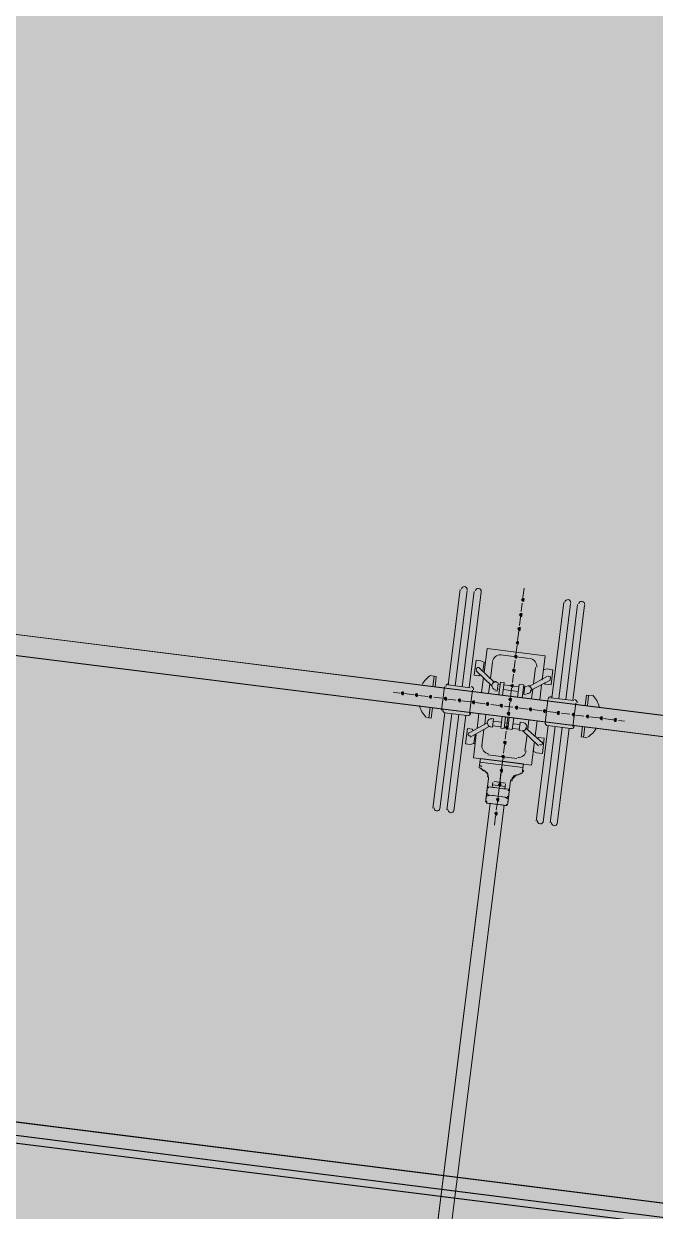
# Model space of a CAD drawing. Header units: metres. Extents: x -4 to 509425, y 7549 to 4732445.
# Drawn here: x 476039.05 to 476043.61, y 4719758.65 to 4719767.23 of the extents above; entities that cross this region are included whole.
import ezdxf

# ---------------------------------------------------------------- set-up
doc = ezdxf.new("R2010")
doc.units = ezdxf.units.M
doc.header["$LTSCALE"] = 0.01
doc.header["$MEASUREMENT"] = 0
doc.layers.get('0').update_dxf_attribs({"lineweight": 0})
doc.layers.add('_SUBESTACIÓN', color=1, linetype='Continuous')
doc.layers.add('SUBESTACION LA VID', color=253, linetype='Continuous')

# ---------------------------------------------------------------- blocks, each defined once
blk = doc.blocks.new('A$Cfff6051d')
at = {"layer": 'SUBESTACION LA VID', "transparency": 33554687}
h = blk.add_hatch(color=256, dxfattribs=at)
h.dxf.hatch_style = 2
h.paths.add_polyline_path([(476042.6636, 4719763.065), (476042.6647, 4719763.0734), (476042.6563, 4719763.0745), (476042.6468, 4719763.0671), (476042.6542, 4719763.0577), (476042.6626, 4719763.0566)])
h = blk.add_hatch(color=256, dxfattribs=at)
h.dxf.hatch_style = 2
h.paths.add_polyline_path([(476042.6499, 4719762.9558), (476042.651, 4719762.9642), (476042.6426, 4719762.9653), (476042.6331, 4719762.9579), (476042.6405, 4719762.9485), (476042.6489, 4719762.9474)])
h = blk.add_hatch(color=256, dxfattribs=at)
h.dxf.hatch_style = 2
h.paths.add_polyline_path([(476042.6373, 4719762.855), (476042.6383, 4719762.8634), (476042.6299, 4719762.8645), (476042.6205, 4719762.8571), (476042.6278, 4719762.8477), (476042.6362, 4719762.8466)])
h = blk.add_hatch(color=256, dxfattribs=at)
h.dxf.hatch_style = 2
h.paths.add_polyline_path([(476042.6246, 4719762.7542), (476042.6257, 4719762.7626), (476042.6173, 4719762.7637), (476042.6078, 4719762.7563), (476042.6152, 4719762.7469), (476042.6236, 4719762.7458)])
h = blk.add_hatch(color=256, dxfattribs=at)
h.dxf.hatch_style = 2
h.paths.add_polyline_path([(476042.612, 4719762.6534), (476042.6131, 4719762.6618), (476042.6047, 4719762.6629), (476042.5952, 4719762.6555), (476042.6026, 4719762.6461), (476042.611, 4719762.645)])
h = blk.add_hatch(color=256, dxfattribs=at)
h.dxf.hatch_style = 2
h.paths.add_polyline_path([(476042.5994, 4719762.5526), (476042.6004, 4719762.561), (476042.592, 4719762.562), (476042.5826, 4719762.5547), (476042.5899, 4719762.5452), (476042.5983, 4719762.5442)])
h = blk.add_hatch(color=256, dxfattribs=at)
h.dxf.hatch_style = 2
h.paths.add_polyline_path([(476041.7939, 4719762.3891), (476041.7949, 4719762.3975), (476041.7865, 4719762.3985), (476041.7771, 4719762.3912), (476041.7844, 4719762.3817), (476041.7928, 4719762.3807)])
h = blk.add_hatch(color=256, dxfattribs=at)
h.dxf.hatch_style = 2
h.paths.add_polyline_path([(476041.8947, 4719762.3764), (476041.8958, 4719762.3848), (476041.8874, 4719762.3859), (476041.8779, 4719762.3785), (476041.8852, 4719762.3691), (476041.8936, 4719762.368)])
h = blk.add_hatch(color=256, dxfattribs=at)
h.dxf.hatch_style = 2
h.paths.add_polyline_path([(476042.5857, 4719762.4434), (476042.5867, 4719762.4518), (476042.5783, 4719762.4528), (476042.5689, 4719762.4455), (476042.5762, 4719762.436), (476042.5846, 4719762.435)])
h = blk.add_hatch(color=256, dxfattribs=at)
h.dxf.hatch_style = 2
h.paths.add_polyline_path([(476041.9955, 4719762.3638), (476041.9966, 4719762.3722), (476041.9882, 4719762.3733), (476041.9787, 4719762.3659), (476041.986, 4719762.3565), (476041.9944, 4719762.3554)])
h = blk.add_hatch(color=256, dxfattribs=at)
h.dxf.hatch_style = 2
h.paths.add_polyline_path([(476042.1047, 4719762.3501), (476042.1058, 4719762.3585), (476042.0974, 4719762.3596), (476042.0879, 4719762.3522), (476042.0953, 4719762.3428), (476042.1037, 4719762.3417)])
h = blk.add_hatch(color=256, dxfattribs=at)
h.dxf.hatch_style = 2
h.paths.add_polyline_path([(476042.2055, 4719762.3375), (476042.2066, 4719762.3459), (476042.1982, 4719762.3469), (476042.1887, 4719762.3396), (476042.1961, 4719762.3301), (476042.2045, 4719762.3291)])
h = blk.add_hatch(color=256, dxfattribs=at)
h.dxf.hatch_style = 2
h.paths.add_polyline_path([(476042.3063, 4719762.3248), (476042.3074, 4719762.3332), (476042.299, 4719762.3343), (476042.2895, 4719762.3269), (476042.2969, 4719762.3175), (476042.3053, 4719762.3164)])
h = blk.add_hatch(color=256, dxfattribs=at)
h.dxf.hatch_style = 2
h.paths.add_polyline_path([(476042.4071, 4719762.3122), (476042.4082, 4719762.3206), (476042.3998, 4719762.3217), (476042.3903, 4719762.3143), (476042.3977, 4719762.3049), (476042.4061, 4719762.3038)])
h = blk.add_hatch(color=256, dxfattribs=at)
h.dxf.hatch_style = 2
h.paths.add_polyline_path([(476042.5079, 4719762.2996), (476042.509, 4719762.308), (476042.5006, 4719762.309), (476042.4911, 4719762.3017), (476042.4985, 4719762.2922), (476042.5069, 4719762.2912)])
h = blk.add_hatch(color=256, dxfattribs=at)
h.dxf.hatch_style = 2
h.paths.add_polyline_path([(476042.573, 4719762.3426), (476042.5741, 4719762.351), (476042.5657, 4719762.352), (476042.5562, 4719762.3447), (476042.5636, 4719762.3352), (476042.572, 4719762.3342)])
h = blk.add_hatch(color=256, dxfattribs=at)
h.dxf.hatch_style = 2
h.paths.add_polyline_path([(476042.6171, 4719762.2859), (476042.6182, 4719762.2943), (476042.6098, 4719762.2953), (476042.6003, 4719762.288), (476042.6077, 4719762.2785), (476042.6161, 4719762.2775)])
h = blk.add_hatch(color=256, dxfattribs=at)
h.dxf.hatch_style = 2
h.paths.add_polyline_path([(476042.5604, 4719762.2418), (476042.5615, 4719762.2502), (476042.5531, 4719762.2512), (476042.5436, 4719762.2439), (476042.551, 4719762.2344), (476042.5594, 4719762.2334)])
h = blk.add_hatch(color=256, dxfattribs=at)
h.dxf.hatch_style = 2
h.paths.add_polyline_path([(476042.7179, 4719762.2732), (476042.719, 4719762.2816), (476042.7106, 4719762.2827), (476042.7011, 4719762.2753), (476042.7085, 4719762.2659), (476042.7169, 4719762.2648)])
h = blk.add_hatch(color=256, dxfattribs=at)
h.dxf.hatch_style = 2
h.paths.add_polyline_path([(476042.8187, 4719762.2606), (476042.8198, 4719762.269), (476042.8114, 4719762.27), (476042.8019, 4719762.2627), (476042.8093, 4719762.2532), (476042.8177, 4719762.2522)])
h = blk.add_hatch(color=256, dxfattribs=at)
h.dxf.hatch_style = 2
h.paths.add_polyline_path([(476042.9195, 4719762.248), (476042.9206, 4719762.2564), (476042.9122, 4719762.2574), (476042.9027, 4719762.2501), (476042.9101, 4719762.2406), (476042.9185, 4719762.2396)])
h = blk.add_hatch(color=256, dxfattribs=at)
h.dxf.hatch_style = 2
h.paths.add_polyline_path([(476043.0287, 4719762.2343), (476043.0298, 4719762.2427), (476043.0214, 4719762.2437), (476043.0119, 4719762.2364), (476043.0193, 4719762.2269), (476043.0277, 4719762.2259)])
h = blk.add_hatch(color=256, dxfattribs=at)
h.dxf.hatch_style = 2
h.paths.add_polyline_path([(476043.1296, 4719762.2216), (476043.1306, 4719762.23), (476043.1222, 4719762.2311), (476043.1127, 4719762.2237), (476043.1201, 4719762.2143), (476043.1285, 4719762.2132)])
h = blk.add_hatch(color=256, dxfattribs=at)
h.dxf.hatch_style = 2
h.paths.add_polyline_path([(476043.2304, 4719762.209), (476043.2314, 4719762.2174), (476043.223, 4719762.2184), (476043.2136, 4719762.2111), (476043.2209, 4719762.2016), (476043.2293, 4719762.2006)])
h = blk.add_hatch(color=256, dxfattribs=at)
h.dxf.hatch_style = 2
h.paths.add_polyline_path([(476042.5478, 4719762.141), (476042.5488, 4719762.1494), (476042.5404, 4719762.1504), (476042.531, 4719762.1431), (476042.5383, 4719762.1336), (476042.5467, 4719762.1326)])
h = blk.add_hatch(color=256, dxfattribs=at)
h.dxf.hatch_style = 2
h.paths.add_polyline_path([(476043.3312, 4719762.1964), (476043.3322, 4719762.2048), (476043.3238, 4719762.2058), (476043.3144, 4719762.1985), (476043.3217, 4719762.189), (476043.3301, 4719762.188)])
h = blk.add_hatch(color=256, dxfattribs=at)
h.dxf.hatch_style = 2
h.paths.add_polyline_path([(476042.5341, 4719762.0318), (476042.5351, 4719762.0402), (476042.5267, 4719762.0412), (476042.5173, 4719762.0339), (476042.5246, 4719762.0244), (476042.533, 4719762.0234)])
h = blk.add_hatch(color=256, dxfattribs=at)
h.dxf.hatch_style = 2
h.paths.add_polyline_path([(476042.5214, 4719761.931), (476042.5225, 4719761.9394), (476042.5141, 4719761.9404), (476042.5046, 4719761.9331), (476042.512, 4719761.9236), (476042.5204, 4719761.9226)])
h = blk.add_hatch(color=256, dxfattribs=at)
h.dxf.hatch_style = 2
h.paths.add_polyline_path([(476042.5088, 4719761.8302), (476042.5099, 4719761.8386), (476042.5015, 4719761.8396), (476042.492, 4719761.8323), (476042.4994, 4719761.8228), (476042.5078, 4719761.8218)])
h = blk.add_hatch(color=256, dxfattribs=at)
h.dxf.hatch_style = 2
h.paths.add_polyline_path([(476042.4962, 4719761.7294), (476042.4972, 4719761.7378), (476042.4888, 4719761.7388), (476042.4794, 4719761.7315), (476042.4867, 4719761.722), (476042.4951, 4719761.721)])
h = blk.add_hatch(color=256, dxfattribs=at)
h.dxf.hatch_style = 2
h.paths.add_polyline_path([(476042.4825, 4719761.6202), (476042.4835, 4719761.6286), (476042.4751, 4719761.6296), (476042.4657, 4719761.6223), (476042.473, 4719761.6128), (476042.4814, 4719761.6118)])
h = blk.add_hatch(color=256, dxfattribs=at)
h.dxf.hatch_style = 2
h.paths.add_polyline_path([(476042.4698, 4719761.5194), (476042.4709, 4719761.5278), (476042.4625, 4719761.5288), (476042.453, 4719761.5215), (476042.4604, 4719761.512), (476042.4688, 4719761.511)])
at = {"layer": 'SUBESTACION LA VID', "lineweight": 15}
for p, q in [((476073.0778, 4719758.5438), (475977.8264, 4719770.4854)), ((476073.0589, 4719758.3926), (475977.8075, 4719770.3342)), ((476072.6429, 4719755.0745), (475976.8959, 4719767.0782)), ((476072.6239, 4719754.9233), (475976.8769, 4719766.927)), ((476042.2037, 4719763.1397), (476042.1173, 4719762.4509)), ((476042.1677, 4719762.4446), (476042.2541, 4719763.1334)), ((476042.3045, 4719763.1271), (476042.2181, 4719762.4383)), ((476042.2685, 4719762.432), (476042.3549, 4719763.1208)), ((476042.6573, 4719763.0829), (476042.6657, 4719763.1501)), ((476042.6447, 4719762.9821), (476042.6521, 4719763.0409)), ((476042.865, 4719762.3572), (476042.9513, 4719763.046)), ((476043.0017, 4719763.0397), (476042.9154, 4719762.3509)), ((476042.9658, 4719762.3446), (476043.0521, 4719763.0334)), ((476043.1025, 4719763.0271), (476043.0162, 4719762.3382)), ((476042.632, 4719762.8813), (476042.6394, 4719762.9401)), ((476042.6184, 4719762.7721), (476042.6268, 4719762.8393)), ((476042.6057, 4719762.6713), (476042.6141, 4719762.7385)), ((476042.3978, 4719762.7144), (476042.3757, 4719762.538)), ((476042.8178, 4719762.6617), (476042.3978, 4719762.7144)), ((476042.7044, 4719762.6418), (476042.4944, 4719762.6681)), ((476042.8178, 4719762.6617), (476042.7957, 4719762.4853)), ((476042.318, 4719762.5538), (476042.4324, 4719762.4456)), ((476042.3379, 4719762.5768), (476042.4523, 4719762.4686)), ((476042.4366, 4719762.6157), (476042.4219, 4719762.4981)), ((476042.5931, 4719762.5704), (476042.6005, 4719762.6293)), ((476042.7474, 4719762.5767), (476042.7327, 4719762.4591)), ((476042.0145, 4719762.515), (476041.9977, 4719762.5171)), ((476042.0313, 4719762.5129), (476042.0218, 4719762.4373)), ((476042.3715, 4719762.5044), (476042.3578, 4719762.3952)), ((476042.4838, 4719762.3794), (476042.4954, 4719762.4718)), ((476042.5206, 4719762.4686), (476042.4954, 4719762.4718)), ((476042.509, 4719762.3762), (476042.5206, 4719762.4686)), ((476042.5804, 4719762.4696), (476042.5878, 4719762.5284)), ((476042.8335, 4719762.5147), (476042.6959, 4719762.4381)), ((476042.8556, 4719762.4863), (476042.7096, 4719762.4108)), ((476041.7687, 4719762.3922), (476041.7183, 4719762.3986)), ((476041.8695, 4719762.3796), (476041.8023, 4719762.388)), ((476042.089, 4719762.4289), (476041.8706, 4719762.4563)), ((476042.09, 4719762.4373), (476042.069, 4719762.2693)), ((476042.2769, 4719762.4309), (476042.1173, 4719762.4509)), ((476042.2706, 4719762.244), (476042.2916, 4719762.412)), ((476042.8366, 4719762.3351), (476042.2906, 4719762.4036)), ((476042.4166, 4719762.4561), (476042.4082, 4719762.3889)), ((476042.4891, 4719762.4214), (476042.4723, 4719762.4235)), ((476042.4933, 4719762.455), (476042.4765, 4719762.4571)), ((476042.6235, 4719762.4045), (476042.5143, 4719762.4182)), ((476042.6277, 4719762.4381), (476042.5185, 4719762.4518)), ((476042.5668, 4719762.3604), (476042.5752, 4719762.4276)), ((476042.6182, 4719762.3625), (476042.6298, 4719762.4549)), ((476042.6634, 4719762.4507), (476042.6298, 4719762.4549)), ((476042.6518, 4719762.3583), (476042.6634, 4719762.4507)), ((476042.6655, 4719762.3993), (476042.6571, 4719762.4003)), ((476042.6697, 4719762.4329), (476042.6613, 4719762.4339)), ((476042.6875, 4719762.4392), (476042.6707, 4719762.4413)), ((476042.7274, 4719762.4171), (476042.719, 4719762.3499)), ((476042.7915, 4719762.4517), (476042.7778, 4719762.3425)), ((476042.07, 4719762.2777), (476041.8516, 4719762.3051)), ((476041.9703, 4719762.367), (476041.9031, 4719762.3754)), ((476042.0711, 4719762.3543), (476042.0123, 4719762.3617)), ((476042.1719, 4719762.3417), (476042.1131, 4719762.3491)), ((476042.2811, 4719762.328), (476042.2139, 4719762.3364)), ((476042.3819, 4719762.3154), (476042.3147, 4719762.3238)), ((476042.4827, 4719762.3027), (476042.4239, 4719762.3101)), ((476042.5835, 4719762.2901), (476042.5247, 4719762.2975)), ((476042.5541, 4719762.2596), (476042.5625, 4719762.3268)), ((476042.8166, 4719762.1755), (476042.8377, 4719762.3435)), ((476042.8566, 4719762.3582), (476043.0246, 4719762.3372)), ((476043.0393, 4719762.3183), (476043.0182, 4719762.1503)), ((476043.0382, 4719762.3099), (476043.2566, 4719762.2825)), ((476043.1149, 4719762.377), (476043.1054, 4719762.3014)), ((476043.1317, 4719762.3749), (476043.1569, 4719762.3718)), ((476041.9597, 4719762.2147), (476041.9765, 4719762.2126)), ((476042.0057, 4719761.5605), (476042.0921, 4719762.2493)), ((476042.1425, 4719762.243), (476042.0561, 4719761.5542)), ((476042.2517, 4719762.2293), (476042.0921, 4719762.2493)), ((476042.1065, 4719761.5478), (476042.1929, 4719762.2367)), ((476042.2433, 4719762.2304), (476042.1569, 4719761.5415)), ((476042.8177, 4719762.1839), (476042.2716, 4719762.2524)), ((476042.3388, 4719762.244), (476042.3251, 4719762.1348)), ((476042.3892, 4719762.2377), (476042.3808, 4719762.1704)), ((476042.5068, 4719762.2229), (476042.4963, 4719762.1389)), ((476042.532, 4719762.2197), (476042.5215, 4719762.1357)), ((476042.5415, 4719762.1588), (476042.5488, 4719762.2176)), ((476042.5572, 4719762.2166), (476042.5467, 4719762.1326)), ((476042.5908, 4719762.2124), (476042.5803, 4719762.1284)), ((476042.6927, 4719762.2764), (476042.6255, 4719762.2848)), ((476042.7935, 4719762.2638), (476042.7263, 4719762.2722)), ((476042.8943, 4719762.2511), (476042.8355, 4719762.2585)), ((476042.9951, 4719762.2385), (476042.9363, 4719762.2458)), ((476043.0959, 4719762.2258), (476043.0371, 4719762.2332)), ((476043.2052, 4719762.2121), (476043.138, 4719762.2206)), ((476042.2611, 4719762.1001), (476042.3987, 4719762.1767)), ((476042.2747, 4719762.0728), (476042.4123, 4719762.1494)), ((476042.3755, 4719762.1284), (476042.3608, 4719762.0108)), ((476042.4974, 4719762.1473), (476042.4386, 4719762.1547)), ((476042.5016, 4719762.1809), (476042.4428, 4719762.1883)), ((476042.5215, 4719762.1357), (476042.4963, 4719762.1389)), ((476042.5478, 4719762.141), (476042.5226, 4719762.1441)), ((476042.552, 4719762.1746), (476042.5268, 4719762.1777)), ((476042.5803, 4719762.1284), (476042.5467, 4719762.1326)), ((476042.6318, 4719762.1304), (476042.5814, 4719762.1368)), ((476042.636, 4719762.164), (476042.5856, 4719762.1704)), ((476042.7987, 4719762.0327), (476042.6759, 4719762.142)), ((476042.7001, 4719762.1987), (476042.6916, 4719762.1315)), ((476042.7589, 4719762.1913), (476042.7452, 4719762.0821)), ((476042.8397, 4719762.1556), (476042.7533, 4719761.4668)), ((476042.8037, 4719761.4604), (476042.8901, 4719762.1493)), ((476042.8313, 4719762.1566), (476042.9993, 4719762.1356)), ((476042.9405, 4719762.1429), (476042.8541, 4719761.4541)), ((476042.9045, 4719761.4478), (476042.9909, 4719762.1366)), ((476043.0193, 4719762.1587), (476043.2377, 4719762.1313)), ((476043.306, 4719762.1995), (476043.2388, 4719762.2079)), ((476043.39, 4719762.189), (476043.348, 4719762.1942)), ((476042.3199, 4719762.0928), (476042.2988, 4719761.9248)), ((476042.5288, 4719762.058), (476042.5362, 4719762.1168)), ((476042.6475, 4719762.1199), (476042.6307, 4719762.122)), ((476042.7703, 4719762.0107), (476042.6559, 4719762.1189)), ((476042.6864, 4719762.0895), (476042.6716, 4719761.9719)), ((476042.7399, 4719762.0401), (476042.7188, 4719761.8721)), ((476043.119, 4719762.0694), (476043.0938, 4719762.0725)), ((476042.5162, 4719761.9572), (476042.5236, 4719762.016)), ((476042.7188, 4719761.8721), (476042.2988, 4719761.9248)), ((476042.6569, 4719761.8543), (476042.3461, 4719761.8932)), ((476042.6138, 4719761.9194), (476042.4038, 4719761.9457)), ((476042.5025, 4719761.848), (476042.5109, 4719761.9152)), ((476042.3492, 4719761.8502), (476042.3723, 4719761.8302)), ((476042.4899, 4719761.7472), (476042.4983, 4719761.8144)), ((476042.6159, 4719761.7997), (476042.6432, 4719761.8133)), ((476042.408, 4719761.7746), (476042.3964, 4719761.6821)), ((476042.4384, 4719761.7451), (476042.4363, 4719761.7283)), ((476042.4468, 4719761.7441), (476042.4468, 4719761.7441)), ((476042.5319, 4719761.742), (476042.4479, 4719761.7525)), ((476042.4772, 4719761.6464), (476042.4846, 4719761.7052)), ((476042.5287, 4719761.7168), (476042.5308, 4719761.7336)), ((476042.556, 4719761.6621), (476042.5676, 4719761.7545)), ((476042.389, 4719761.6233), (476042.3964, 4719761.6821)), ((476042.556, 4719761.6621), (476042.5486, 4719761.6033)), ((476041.6823, 4719755.7137), (476042.4195, 4719761.5939)), ((476041.7831, 4719755.7011), (476042.5203, 4719761.5813)), ((476042.4646, 4719761.5456), (476042.472, 4719761.6044)), ((476042.4509, 4719761.4364), (476042.4593, 4719761.5036))]:
    blk.add_line(p, q, dxfattribs=at)
for points in [[(476073.0589, 4719758.3926), (476073.0778, 4719758.5438), (475977.8264, 4719770.4854), (475977.8075, 4719770.3342), (476073.0589, 4719758.3926)], [(476072.6239, 4719754.9233), (476072.6429, 4719755.0745), (475976.8959, 4719767.0782), (475976.8769, 4719766.927), (476072.6239, 4719754.9233)], [(476042.3053, 4719762.5212), (476042.319, 4719762.6304), (476042.3526, 4719762.6262), (476042.3768, 4719762.6146)], [(476042.3852, 4719762.6136), (476042.3768, 4719762.6146), (476042.3684, 4719762.5474)], [(476042.8104, 4719762.4664), (476042.8178, 4719762.457), (476042.8598, 4719762.4517), (476042.8734, 4719762.5609), (476042.8314, 4719762.5662), (476042.8052, 4719762.5609), (476042.7968, 4719762.4937)], [(476042.005, 4719762.4394), (476042.0145, 4719762.515), (476042.0313, 4719762.5129)], [(476042.3053, 4719762.5212), (476042.3389, 4719762.517), (476042.3484, 4719762.5243)], [(476042.4534, 4719762.4088), (476042.4702, 4719762.4067), (476042.4775, 4719762.4655), (476042.4607, 4719762.4676)], [(476042.6802, 4719762.3804), (476042.6634, 4719762.3825), (476042.6707, 4719762.4413)], [(476043.1222, 4719762.2993), (476043.1317, 4719762.3749), (476043.1149, 4719762.377)], [(476042.0028, 4719762.2861), (476041.9933, 4719762.2105), (476041.9765, 4719762.2126), (476041.986, 4719762.2882)], [(476042.2569, 4719762.1348), (476042.2432, 4719762.0256), (476042.2768, 4719762.0214), (476042.3031, 4719762.0266)], [(476042.2569, 4719762.1348), (476042.2905, 4719762.1306), (476042.2978, 4719762.1211)], [(476042.4281, 4719762.2072), (476042.4449, 4719762.2051), (476042.4375, 4719762.1463), (476042.4207, 4719762.1484)], [(476042.6549, 4719762.1788), (476042.6381, 4719762.1809), (476042.6307, 4719762.122)], [(476043.0865, 4719762.1502), (476043.077, 4719762.0746), (476043.0938, 4719762.0725), (476043.1033, 4719762.1481)], [(476042.3115, 4719762.0256), (476042.3031, 4719762.0266), (476042.3115, 4719762.0938)], [(476042.7599, 4719762.0632), (476042.7693, 4719762.0705), (476042.8113, 4719762.0653), (476042.7976, 4719761.9561), (476042.7556, 4719761.9613), (476042.7315, 4719761.9729), (476042.7399, 4719762.0401)], [(476042.3429, 4719761.868), (476042.3492, 4719761.9184), (476042.5088, 4719761.8984), (476042.4699, 4719761.5876), (476042.4363, 4719761.5918), (476042.4195, 4719761.5939), (476042.4111, 4719761.595), (476042.4027, 4719761.596), (476042.3943, 4719761.5971), (476042.3953, 4719761.6055), (476042.388, 4719761.6149), (476042.389, 4719761.6233), (476042.3901, 4719761.6317), (476042.3964, 4719761.6821), (476042.408, 4719761.7746), (476042.409, 4719761.783), (476042.4017, 4719761.7924), (476042.4027, 4719761.8008), (476042.4038, 4719761.8092), (476042.3964, 4719761.8187), (476042.388, 4719761.8197), (476042.3807, 4719761.8292), (476042.3723, 4719761.8302), (476042.3649, 4719761.8397), (476042.3492, 4719761.8502), (476042.3408, 4719761.8512), (476042.3418, 4719761.8596), (476042.3429, 4719761.868)], [(476042.6537, 4719761.8291), (476042.6569, 4719761.8543), (476042.66, 4719761.8795), (476042.3492, 4719761.9184), (476042.3461, 4719761.8932), (476042.3429, 4719761.868)], [(476042.6537, 4719761.8291), (476042.66, 4719761.8795), (476042.5088, 4719761.8984), (476042.4699, 4719761.5876), (476042.4951, 4719761.5845), (476042.5035, 4719761.5834), (476042.5119, 4719761.5823), (476042.5203, 4719761.5813), (476042.5287, 4719761.5802), (476042.5371, 4719761.5792), (476042.5465, 4719761.5865), (476042.5476, 4719761.5949), (476042.5486, 4719761.6033), (476042.5497, 4719761.6117), (476042.556, 4719761.6621), (476042.5676, 4719761.7545), (476042.5686, 4719761.7629), (476042.5781, 4719761.7703), (476042.5791, 4719761.7787), (476042.5886, 4719761.786), (476042.5896, 4719761.7944), (476042.598, 4719761.7934), (476042.6075, 4719761.8007), (476042.6159, 4719761.7997), (476042.6338, 4719761.806), (476042.6432, 4719761.8133), (476042.6516, 4719761.8123), (476042.6527, 4719761.8207), (476042.6537, 4719761.8291)], [(476042.4846, 4719761.7052), (476042.5098, 4719761.7021), (476042.5182, 4719761.701), (476042.535, 4719761.6989), (476042.5518, 4719761.6968), (476042.5508, 4719761.6884), (476042.5592, 4719761.6873), (476042.5581, 4719761.6789), (476042.557, 4719761.6705), (476042.556, 4719761.6621), (476042.5549, 4719761.6537), (476042.5539, 4719761.6453), (476042.5455, 4719761.6464), (476042.5444, 4719761.638), (476042.5276, 4719761.6401), (476042.5108, 4719761.6422), (476042.5024, 4719761.6433), (476042.4772, 4719761.6464), (476042.4436, 4719761.6506), (476042.4352, 4719761.6517), (476042.4184, 4719761.6538), (476042.4016, 4719761.6559), (476042.4027, 4719761.6643), (476042.3943, 4719761.6653), (476042.3953, 4719761.6737), (476042.3964, 4719761.6821), (476042.3974, 4719761.6905), (476042.3985, 4719761.6989), (476042.3995, 4719761.7073), (476042.4079, 4719761.7063), (476042.409, 4719761.7147), (476042.4258, 4719761.7126), (476042.4426, 4719761.7105), (476042.451, 4719761.7094), (476042.4846, 4719761.7052)], [(476042.5266, 4719761.7), (476042.5287, 4719761.7168), (476042.4363, 4719761.7283), (476042.4342, 4719761.7115)], [(476042.389, 4719761.6233), (476042.3901, 4719761.6317), (476042.3911, 4719761.6401), (476042.3922, 4719761.6485), (476042.4006, 4719761.6475), (476042.4184, 4719761.6538), (476042.4352, 4719761.6517), (476042.4436, 4719761.6506), (476042.4772, 4719761.6464), (476042.5024, 4719761.6433), (476042.5108, 4719761.6422), (476042.5276, 4719761.6401), (476042.5434, 4719761.6296), (476042.5518, 4719761.6285), (476042.5507, 4719761.6201), (476042.5497, 4719761.6117), (476042.5486, 4719761.6033), (476042.5476, 4719761.5949), (476042.5465, 4719761.5865), (476042.5381, 4719761.5876), (476042.5371, 4719761.5792), (476042.5203, 4719761.5813), (476042.5035, 4719761.5834), (476042.4951, 4719761.5845), (476042.4699, 4719761.5876), (476042.4363, 4719761.5918), (476042.4279, 4719761.5929), (476042.4111, 4719761.595), (476042.3943, 4719761.5971), (476042.3953, 4719761.6055), (476042.3869, 4719761.6065), (476042.388, 4719761.6149), (476042.389, 4719761.6233)], [(476041.6823, 4719755.7137), (476041.7831, 4719755.7011), (476042.5203, 4719761.5813), (476042.4195, 4719761.5939), (476041.6823, 4719755.7137)]]:
    blk.add_lwpolyline(points, dxfattribs=at)
at = {"layer": 'SUBESTACION LA VID'}
for points in [[(476042.6636, 4719763.065), (476042.6647, 4719763.0734), (476042.6563, 4719763.0745), (476042.6468, 4719763.0671), (476042.6542, 4719763.0577), (476042.6626, 4719763.0566)], [(476042.6499, 4719762.9558), (476042.651, 4719762.9642), (476042.6426, 4719762.9653), (476042.6331, 4719762.9579), (476042.6405, 4719762.9485), (476042.6489, 4719762.9474)], [(476042.6373, 4719762.855), (476042.6383, 4719762.8634), (476042.6299, 4719762.8645), (476042.6205, 4719762.8571), (476042.6278, 4719762.8477), (476042.6362, 4719762.8466)], [(476042.6246, 4719762.7542), (476042.6257, 4719762.7626), (476042.6173, 4719762.7637), (476042.6078, 4719762.7563), (476042.6152, 4719762.7469), (476042.6236, 4719762.7458)], [(476042.612, 4719762.6534), (476042.6131, 4719762.6618), (476042.6047, 4719762.6629), (476042.5952, 4719762.6555), (476042.6026, 4719762.6461), (476042.611, 4719762.645)], [(476042.5994, 4719762.5526), (476042.6004, 4719762.561), (476042.592, 4719762.562), (476042.5826, 4719762.5547), (476042.5899, 4719762.5452), (476042.5983, 4719762.5442)], [(476041.7939, 4719762.3891), (476041.7949, 4719762.3975), (476041.7865, 4719762.3985), (476041.7771, 4719762.3912), (476041.7844, 4719762.3817), (476041.7928, 4719762.3807)], [(476041.8947, 4719762.3764), (476041.8958, 4719762.3848), (476041.8874, 4719762.3859), (476041.8779, 4719762.3785), (476041.8852, 4719762.3691), (476041.8936, 4719762.368)], [(476042.5857, 4719762.4434), (476042.5867, 4719762.4518), (476042.5783, 4719762.4528), (476042.5689, 4719762.4455), (476042.5762, 4719762.436), (476042.5846, 4719762.435)], [(476041.9955, 4719762.3638), (476041.9966, 4719762.3722), (476041.9882, 4719762.3733), (476041.9787, 4719762.3659), (476041.986, 4719762.3565), (476041.9944, 4719762.3554)], [(476042.1047, 4719762.3501), (476042.1058, 4719762.3585), (476042.0974, 4719762.3596), (476042.0879, 4719762.3522), (476042.0953, 4719762.3428), (476042.1037, 4719762.3417)], [(476042.2055, 4719762.3375), (476042.2066, 4719762.3459), (476042.1982, 4719762.3469), (476042.1887, 4719762.3396), (476042.1961, 4719762.3301), (476042.2045, 4719762.3291)], [(476042.3063, 4719762.3248), (476042.3074, 4719762.3332), (476042.299, 4719762.3343), (476042.2895, 4719762.3269), (476042.2969, 4719762.3175), (476042.3053, 4719762.3164)], [(476042.4071, 4719762.3122), (476042.4082, 4719762.3206), (476042.3998, 4719762.3217), (476042.3903, 4719762.3143), (476042.3977, 4719762.3049), (476042.4061, 4719762.3038)], [(476042.5079, 4719762.2996), (476042.509, 4719762.308), (476042.5006, 4719762.309), (476042.4911, 4719762.3017), (476042.4985, 4719762.2922), (476042.5069, 4719762.2912)], [(476042.573, 4719762.3426), (476042.5741, 4719762.351), (476042.5657, 4719762.352), (476042.5562, 4719762.3447), (476042.5636, 4719762.3352), (476042.572, 4719762.3342)], [(476042.6171, 4719762.2859), (476042.6182, 4719762.2943), (476042.6098, 4719762.2953), (476042.6003, 4719762.288), (476042.6077, 4719762.2785), (476042.6161, 4719762.2775)], [(476042.5604, 4719762.2418), (476042.5615, 4719762.2502), (476042.5531, 4719762.2512), (476042.5436, 4719762.2439), (476042.551, 4719762.2344), (476042.5594, 4719762.2334)], [(476042.7179, 4719762.2732), (476042.719, 4719762.2816), (476042.7106, 4719762.2827), (476042.7011, 4719762.2753), (476042.7085, 4719762.2659), (476042.7169, 4719762.2648)], [(476042.8187, 4719762.2606), (476042.8198, 4719762.269), (476042.8114, 4719762.27), (476042.8019, 4719762.2627), (476042.8093, 4719762.2532), (476042.8177, 4719762.2522)], [(476042.9195, 4719762.248), (476042.9206, 4719762.2564), (476042.9122, 4719762.2574), (476042.9027, 4719762.2501), (476042.9101, 4719762.2406), (476042.9185, 4719762.2396)], [(476043.0287, 4719762.2343), (476043.0298, 4719762.2427), (476043.0214, 4719762.2437), (476043.0119, 4719762.2364), (476043.0193, 4719762.2269), (476043.0277, 4719762.2259)], [(476043.1296, 4719762.2216), (476043.1306, 4719762.23), (476043.1222, 4719762.2311), (476043.1127, 4719762.2237), (476043.1201, 4719762.2143), (476043.1285, 4719762.2132)], [(476043.2304, 4719762.209), (476043.2314, 4719762.2174), (476043.223, 4719762.2184), (476043.2136, 4719762.2111), (476043.2209, 4719762.2016), (476043.2293, 4719762.2006)], [(476042.5478, 4719762.141), (476042.5488, 4719762.1494), (476042.5404, 4719762.1504), (476042.531, 4719762.1431), (476042.5383, 4719762.1336), (476042.5467, 4719762.1326)], [(476043.3312, 4719762.1964), (476043.3322, 4719762.2048), (476043.3238, 4719762.2058), (476043.3144, 4719762.1985), (476043.3217, 4719762.189), (476043.3301, 4719762.188)], [(476042.5341, 4719762.0318), (476042.5351, 4719762.0402), (476042.5267, 4719762.0412), (476042.5173, 4719762.0339), (476042.5246, 4719762.0244), (476042.533, 4719762.0234)], [(476042.5214, 4719761.931), (476042.5225, 4719761.9394), (476042.5141, 4719761.9404), (476042.5046, 4719761.9331), (476042.512, 4719761.9236), (476042.5204, 4719761.9226)], [(476042.5088, 4719761.8302), (476042.5099, 4719761.8386), (476042.5015, 4719761.8396), (476042.492, 4719761.8323), (476042.4994, 4719761.8228), (476042.5078, 4719761.8218)], [(476042.4962, 4719761.7294), (476042.4972, 4719761.7378), (476042.4888, 4719761.7388), (476042.4794, 4719761.7315), (476042.4867, 4719761.722), (476042.4951, 4719761.721)], [(476042.4825, 4719761.6202), (476042.4835, 4719761.6286), (476042.4751, 4719761.6296), (476042.4657, 4719761.6223), (476042.473, 4719761.6128), (476042.4814, 4719761.6118)], [(476042.4698, 4719761.5194), (476042.4709, 4719761.5278), (476042.4625, 4719761.5288), (476042.453, 4719761.5215), (476042.4604, 4719761.512), (476042.4688, 4719761.511)]]:
    blk.add_lwpolyline(points, close=True, dxfattribs=at)
at = {"layer": 'SUBESTACION LA VID', "lineweight": 0}
for points in [[(476042.6636, 4719763.065), (476042.6647, 4719763.0734), (476042.6563, 4719763.0745), (476042.6468, 4719763.0671), (476042.6542, 4719763.0577), (476042.6626, 4719763.0566)], [(476042.6499, 4719762.9558), (476042.651, 4719762.9642), (476042.6426, 4719762.9653), (476042.6331, 4719762.9579), (476042.6405, 4719762.9485), (476042.6489, 4719762.9474)], [(476042.6373, 4719762.855), (476042.6383, 4719762.8634), (476042.6299, 4719762.8645), (476042.6205, 4719762.8571), (476042.6278, 4719762.8477), (476042.6362, 4719762.8466)], [(476042.6246, 4719762.7542), (476042.6257, 4719762.7626), (476042.6173, 4719762.7637), (476042.6078, 4719762.7563), (476042.6152, 4719762.7469), (476042.6236, 4719762.7458)], [(476042.612, 4719762.6534), (476042.6131, 4719762.6618), (476042.6047, 4719762.6629), (476042.5952, 4719762.6555), (476042.6026, 4719762.6461), (476042.611, 4719762.645)], [(476042.5994, 4719762.5526), (476042.6004, 4719762.561), (476042.592, 4719762.562), (476042.5826, 4719762.5547), (476042.5899, 4719762.5452), (476042.5983, 4719762.5442)], [(476041.7939, 4719762.3891), (476041.7949, 4719762.3975), (476041.7865, 4719762.3985), (476041.7771, 4719762.3912), (476041.7844, 4719762.3817), (476041.7928, 4719762.3807)], [(476041.8947, 4719762.3764), (476041.8958, 4719762.3848), (476041.8874, 4719762.3859), (476041.8779, 4719762.3785), (476041.8852, 4719762.3691), (476041.8936, 4719762.368)], [(476042.5857, 4719762.4434), (476042.5867, 4719762.4518), (476042.5783, 4719762.4528), (476042.5689, 4719762.4455), (476042.5762, 4719762.436), (476042.5846, 4719762.435)], [(476041.9955, 4719762.3638), (476041.9966, 4719762.3722), (476041.9882, 4719762.3733), (476041.9787, 4719762.3659), (476041.986, 4719762.3565), (476041.9944, 4719762.3554)], [(476042.1047, 4719762.3501), (476042.1058, 4719762.3585), (476042.0974, 4719762.3596), (476042.0879, 4719762.3522), (476042.0953, 4719762.3428), (476042.1037, 4719762.3417)], [(476042.2055, 4719762.3375), (476042.2066, 4719762.3459), (476042.1982, 4719762.3469), (476042.1887, 4719762.3396), (476042.1961, 4719762.3301), (476042.2045, 4719762.3291)], [(476042.3063, 4719762.3248), (476042.3074, 4719762.3332), (476042.299, 4719762.3343), (476042.2895, 4719762.3269), (476042.2969, 4719762.3175), (476042.3053, 4719762.3164)], [(476042.4071, 4719762.3122), (476042.4082, 4719762.3206), (476042.3998, 4719762.3217), (476042.3903, 4719762.3143), (476042.3977, 4719762.3049), (476042.4061, 4719762.3038)], [(476042.5079, 4719762.2996), (476042.509, 4719762.308), (476042.5006, 4719762.309), (476042.4911, 4719762.3017), (476042.4985, 4719762.2922), (476042.5069, 4719762.2912)], [(476042.573, 4719762.3426), (476042.5741, 4719762.351), (476042.5657, 4719762.352), (476042.5562, 4719762.3447), (476042.5636, 4719762.3352), (476042.572, 4719762.3342)], [(476042.6171, 4719762.2859), (476042.6182, 4719762.2943), (476042.6098, 4719762.2953), (476042.6003, 4719762.288), (476042.6077, 4719762.2785), (476042.6161, 4719762.2775)], [(476042.5604, 4719762.2418), (476042.5615, 4719762.2502), (476042.5531, 4719762.2512), (476042.5436, 4719762.2439), (476042.551, 4719762.2344), (476042.5594, 4719762.2334)], [(476042.7179, 4719762.2732), (476042.719, 4719762.2816), (476042.7106, 4719762.2827), (476042.7011, 4719762.2753), (476042.7085, 4719762.2659), (476042.7169, 4719762.2648)], [(476042.8187, 4719762.2606), (476042.8198, 4719762.269), (476042.8114, 4719762.27), (476042.8019, 4719762.2627), (476042.8093, 4719762.2532), (476042.8177, 4719762.2522)], [(476042.9195, 4719762.248), (476042.9206, 4719762.2564), (476042.9122, 4719762.2574), (476042.9027, 4719762.2501), (476042.9101, 4719762.2406), (476042.9185, 4719762.2396)], [(476043.0287, 4719762.2343), (476043.0298, 4719762.2427), (476043.0214, 4719762.2437), (476043.0119, 4719762.2364), (476043.0193, 4719762.2269), (476043.0277, 4719762.2259)], [(476043.1296, 4719762.2216), (476043.1306, 4719762.23), (476043.1222, 4719762.2311), (476043.1127, 4719762.2237), (476043.1201, 4719762.2143), (476043.1285, 4719762.2132)], [(476043.2304, 4719762.209), (476043.2314, 4719762.2174), (476043.223, 4719762.2184), (476043.2136, 4719762.2111), (476043.2209, 4719762.2016), (476043.2293, 4719762.2006)], [(476042.5478, 4719762.141), (476042.5488, 4719762.1494), (476042.5404, 4719762.1504), (476042.531, 4719762.1431), (476042.5383, 4719762.1336), (476042.5467, 4719762.1326)], [(476043.3312, 4719762.1964), (476043.3322, 4719762.2048), (476043.3238, 4719762.2058), (476043.3144, 4719762.1985), (476043.3217, 4719762.189), (476043.3301, 4719762.188)], [(476042.5341, 4719762.0318), (476042.5351, 4719762.0402), (476042.5267, 4719762.0412), (476042.5173, 4719762.0339), (476042.5246, 4719762.0244), (476042.533, 4719762.0234)], [(476042.5214, 4719761.931), (476042.5225, 4719761.9394), (476042.5141, 4719761.9404), (476042.5046, 4719761.9331), (476042.512, 4719761.9236), (476042.5204, 4719761.9226)], [(476042.5088, 4719761.8302), (476042.5099, 4719761.8386), (476042.5015, 4719761.8396), (476042.492, 4719761.8323), (476042.4994, 4719761.8228), (476042.5078, 4719761.8218)], [(476042.4962, 4719761.7294), (476042.4972, 4719761.7378), (476042.4888, 4719761.7388), (476042.4794, 4719761.7315), (476042.4867, 4719761.722), (476042.4951, 4719761.721)], [(476042.4825, 4719761.6202), (476042.4835, 4719761.6286), (476042.4751, 4719761.6296), (476042.4657, 4719761.6223), (476042.473, 4719761.6128), (476042.4814, 4719761.6118)], [(476042.4698, 4719761.5194), (476042.4709, 4719761.5278), (476042.4625, 4719761.5288), (476042.453, 4719761.5215), (476042.4604, 4719761.512), (476042.4688, 4719761.511)]]:
    blk.add_lwpolyline(points, close=True, dxfattribs=at)
blk.add_lwpolyline([(476042.408, 4719761.7746), (476042.3901, 4719761.6317), (476042.389, 4719761.6233), (476042.408, 4719761.7746), (476042.388, 4719761.6149)], dxfattribs=at)
at = {"layer": 'SUBESTACION LA VID'}
for points in [[(475976.8769, 4719766.927), (475976.8769, 4719766.927), (475976.8959, 4719767.0782), (475976.8959, 4719767.0782), (475976.8959, 4719767.0782), (476072.6239, 4719754.9233), (476072.6239, 4719754.9233), (476072.6239, 4719754.9233), (475976.8769, 4719766.927), (475976.8769, 4719766.927)], [(475976.8959, 4719767.0782), (475976.8959, 4719767.0782), (476072.6239, 4719754.9233), (476072.6239, 4719754.9233), (476072.6239, 4719754.9233), (476072.6429, 4719755.0745), (476072.6429, 4719755.0745), (476072.6429, 4719755.0745), (475976.8959, 4719767.0782), (475976.8959, 4719767.0782)]]:
    blk.add_open_spline(points, degree=3, knots=[0, 0, 0, 0, 1, 1, 1, 2, 2, 2, 3, 3, 3, 3], dxfattribs=at)
at = {"layer": 'SUBESTACION LA VID', "lineweight": 0}
for points in [[(475976.8769, 4719766.927), (475976.8769, 4719766.927), (475976.8959, 4719767.0782), (475976.8959, 4719767.0782), (475976.8959, 4719767.0782), (476072.6239, 4719754.9233), (476072.6239, 4719754.9233), (476072.6239, 4719754.9233), (475976.8769, 4719766.927), (475976.8769, 4719766.927)], [(475976.8959, 4719767.0782), (475976.8959, 4719767.0782), (476072.6239, 4719754.9233), (476072.6239, 4719754.9233), (476072.6239, 4719754.9233), (476072.6429, 4719755.0745), (476072.6429, 4719755.0745), (476072.6429, 4719755.0745), (475976.8959, 4719767.0782), (475976.8959, 4719767.0782)]]:
    blk.add_open_spline(points, degree=3, knots=[0, 0, 0, 0, 1, 1, 1, 2, 2, 2, 3, 3, 3, 3], dxfattribs=at)
at = {"layer": 'SUBESTACION LA VID', "lineweight": 15}
for points in [[(476042.2546, 4719763.1376), (476042.2561, 4719763.1492), (476042.2479, 4719763.1598), (476042.2363, 4719763.1613), (476042.2247, 4719763.1627), (476042.2141, 4719763.1545), (476042.2126, 4719763.1429)], [(476042.3554, 4719763.125), (476042.3569, 4719763.1366), (476042.3487, 4719763.1472), (476042.3371, 4719763.1486), (476042.3255, 4719763.1501), (476042.3149, 4719763.1419), (476042.3134, 4719763.1302)], [(476043.0023, 4719763.0439), (476043.0037, 4719763.0555), (476042.9955, 4719763.0661), (476042.9839, 4719763.0675), (476042.9723, 4719763.069), (476042.9617, 4719763.0608), (476042.9603, 4719763.0492)], [(476043.1031, 4719763.0313), (476043.1045, 4719763.0429), (476043.0963, 4719763.0534), (476043.0847, 4719763.0549), (476043.0731, 4719763.0563), (476043.0625, 4719763.0481), (476043.0611, 4719763.0365)], [(476042.3407, 4719762.5741), (476042.3355, 4719762.5789), (476042.3275, 4719762.5785), (476042.3228, 4719762.5733), (476042.318, 4719762.5682), (476042.3184, 4719762.5601), (476042.3236, 4719762.5554)], [(476042.466, 4719762.4755), (476042.4497, 4719762.4775), (476042.4349, 4719762.466), (476042.4329, 4719762.4497), (476042.4309, 4719762.4335), (476042.4424, 4719762.4187), (476042.4586, 4719762.4167)], [(476042.8505, 4719762.4893), (476042.8567, 4719762.4926), (476042.8591, 4719762.5003), (476042.8557, 4719762.5065), (476042.8524, 4719762.5127), (476042.8447, 4719762.515), (476042.8386, 4719762.5117)], [(476042.6854, 4719762.3882), (476042.7017, 4719762.3862), (476042.7165, 4719762.3977), (476042.7185, 4719762.4139), (476042.7205, 4719762.4302), (476042.709, 4719762.445), (476042.6928, 4719762.447)], [(476042.4323, 4719762.2067), (476042.416, 4719762.2087), (476042.4012, 4719762.1972), (476042.3992, 4719762.1809), (476042.3972, 4719762.1647), (476042.4087, 4719762.1499), (476042.4249, 4719762.1479)], [(476042.6517, 4719762.1194), (476042.668, 4719762.1174), (476042.6828, 4719762.1289), (476042.6848, 4719762.1451), (476042.6868, 4719762.1614), (476042.6753, 4719762.1762), (476042.6591, 4719762.1782)], [(476042.2672, 4719762.1055), (476042.261, 4719762.1022), (476042.2586, 4719762.0945), (476042.262, 4719762.0884), (476042.2653, 4719762.0822), (476042.273, 4719762.0798), (476042.2792, 4719762.0832)], [(476042.777, 4719762.0207), (476042.7822, 4719762.016), (476042.7902, 4719762.0164), (476042.7949, 4719762.0215), (476042.7997, 4719762.0267), (476042.7993, 4719762.0347), (476042.7941, 4719762.0395)], [(476042.0146, 4719761.5636), (476042.0132, 4719761.552), (476042.0214, 4719761.5414), (476042.033, 4719761.54), (476042.0446, 4719761.5385), (476042.0552, 4719761.5468), (476042.0566, 4719761.5584)], [(476042.1154, 4719761.551), (476042.114, 4719761.5394), (476042.1222, 4719761.5288), (476042.1338, 4719761.5274), (476042.1454, 4719761.5259), (476042.156, 4719761.5341), (476042.1574, 4719761.5457)], [(476042.7623, 4719761.4699), (476042.7608, 4719761.4583), (476042.769, 4719761.4477), (476042.7806, 4719761.4463), (476042.7922, 4719761.4448), (476042.8028, 4719761.453), (476042.8043, 4719761.4646)], [(476042.8631, 4719761.4573), (476042.8616, 4719761.4457), (476042.8698, 4719761.4351), (476042.8814, 4719761.4336), (476042.893, 4719761.4322), (476042.9036, 4719761.4404), (476042.9051, 4719761.452)]]:
    blk.add_open_spline(points, degree=3, knots=[0, 0, 0, 0, 1, 1, 1, 2, 2, 2, 2], dxfattribs=at)
for points in [[(476042.4986, 4719762.6676), (476042.4685, 4719762.6714), (476042.4409, 4719762.65), (476042.4372, 4719762.6199)], [(476042.7564, 4719762.5798), (476042.7602, 4719762.61), (476042.7388, 4719762.6375), (476042.7086, 4719762.6413)], [(476041.9938, 4719762.5224), (476041.9667, 4719762.5051), (476041.9443, 4719762.4815), (476041.9283, 4719762.4536)], [(476042.1226, 4719762.4588), (476042.111, 4719762.4602), (476042.1004, 4719762.452), (476042.099, 4719762.4404)], [(476042.3006, 4719762.4151), (476042.302, 4719762.4267), (476042.2938, 4719762.4373), (476042.2822, 4719762.4388)], [(476041.9093, 4719762.3018), (476041.9178, 4719762.2708), (476041.9338, 4719762.2424), (476041.9557, 4719762.2189)], [(476042.8618, 4719762.3661), (476042.8502, 4719762.3676), (476042.8396, 4719762.3593), (476042.8382, 4719762.3477)], [(476043.0482, 4719762.3214), (476043.0497, 4719762.333), (476043.0414, 4719762.3436), (476043.0298, 4719762.3451)], [(476043.2084, 4719762.2931), (476043.1999, 4719762.3241), (476043.1839, 4719762.3525), (476043.162, 4719762.376)], [(476042.0779, 4719762.2724), (476042.0765, 4719762.2608), (476042.0847, 4719762.2502), (476042.0963, 4719762.2488)], [(476042.2559, 4719762.2288), (476042.2675, 4719762.2273), (476042.2781, 4719762.2355), (476042.2795, 4719762.2471)], [(476042.8171, 4719762.1797), (476042.8157, 4719762.1681), (476042.8239, 4719762.1576), (476042.8355, 4719762.1561)], [(476043.0035, 4719762.135), (476043.0151, 4719762.1336), (476043.0257, 4719762.1418), (476043.0271, 4719762.1534)], [(476043.1239, 4719762.0725), (476043.151, 4719762.0898), (476043.1735, 4719762.1134), (476043.1894, 4719762.1413)], [(476042.3613, 4719762.015), (476042.3576, 4719761.9849), (476042.3789, 4719761.9574), (476042.4091, 4719761.9536)], [(476042.6191, 4719761.9273), (476042.6493, 4719761.9235), (476042.6768, 4719761.9449), (476042.6805, 4719761.975)], [(476042.3518, 4719761.8708), (476042.3513, 4719761.8655), (476042.3541, 4719761.8605), (476042.3589, 4719761.8582)], [(476042.4079, 4719761.7754), (476042.409, 4719761.7996), (476042.3962, 4719761.8223), (476042.3749, 4719761.8339)], [(476042.6227, 4719761.8029), (476042.5992, 4719761.7969), (476042.5812, 4719761.778), (476042.5763, 4719761.7543)], [(476042.6526, 4719761.8213), (476042.6578, 4719761.8224), (476042.6618, 4719761.8266), (476042.6626, 4719761.8318)]]:
    blk.add_open_spline(points, degree=3, dxfattribs=at)

msp = doc.modelspace()

# ---------------------------------------------------------------- hatches: boundary and pattern name
at = {"layer": '_SUBESTACIÓN', "transparency": 33554559}
h = msp.add_hatch(color=1, dxfattribs=at)
h.dxf.hatch_style = 1
h.paths.add_polyline_path([(475968.6399, 4719805.825), (476089.9386, 4719790.615), (476078.1686, 4719696.74), (475956.8686, 4719711.9502)])

# ---------------------------------------------------------------- block references
at = {"linetype": 'Continuous'}
msp.add_blockref('A$Cfff6051d', (0, 0), dxfattribs=at)

doc.saveas('drawing.dxf')
